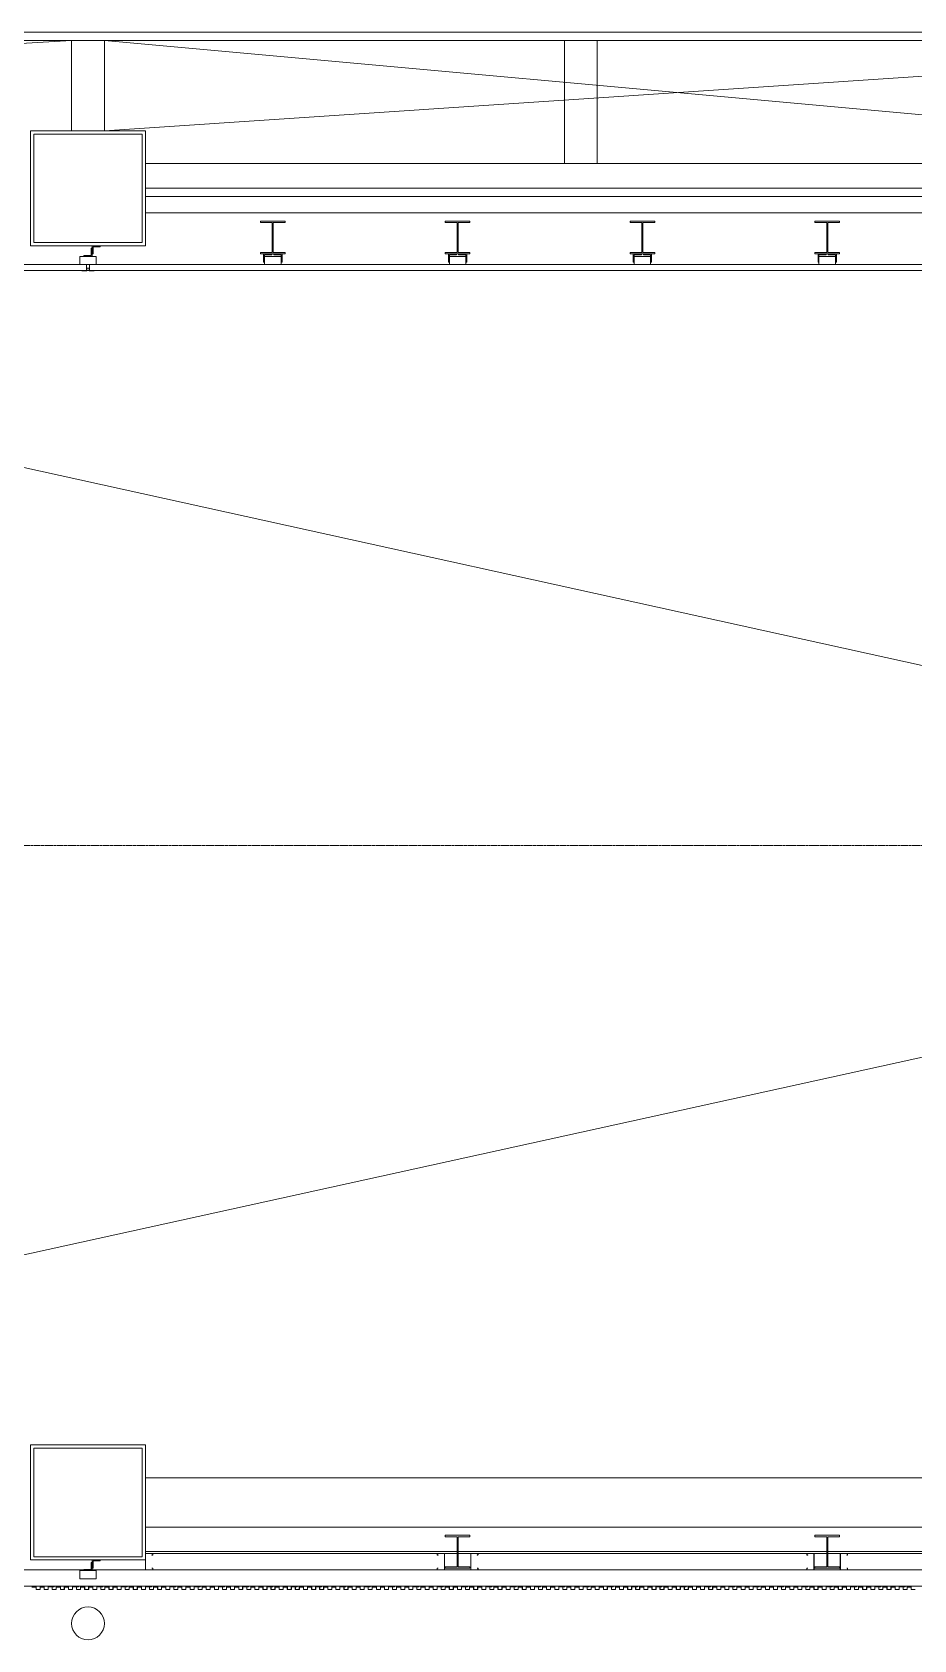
# Model space of a CAD drawing. Extents: x 225000 to 2157367, y 208400 to 840900.
# Drawn here: x 480586 to 485953, y 372366 to 382152 of the extents above; entities that cross this region are included whole.
import ezdxf

# ---------------------------------------------------------------- set-up
doc = ezdxf.new("R2010")
doc.units = 0
doc.header["$LTSCALE"] = 10
doc.linetypes.add('Data Center Layout_L20$0$CENTER', pattern=[2, 1.25, -0.25, 0.25, -0.25])
doc.layers.add('Data Center Layout_L20$0$ARC', color=252, linetype='Continuous', lineweight=0)
doc.layers.add('Data Center Layout_L20$0$K-SIN', color=252, linetype='Data Center Layout_L20$0$CENTER', lineweight=9)

# ---------------------------------------------------------------- blocks, each defined once
blk = doc.blocks.new('Data Center Layout_L20')
at = {"layer": 'Data Center Layout_L20$0$ARC'}
for p, q in [((467725.59, 182152.31), (489275.59, 182152.31)), ((467775.59, 182102.31), (489325.59, 182102.31)), ((480825.59, 182102.31), (472025.59, 181552.31)), ((481025.59, 181552.31), (489275.59, 182102.31)), ((481025.59, 182102.31), (489275.59, 181352.31)), ((481275.59, 181352.31), (489275.59, 181352.31)), ((481275.59, 181052.31), (489275.59, 181052.31)), ((499925.59, 180737.31), (472395.59, 180737.31)), ((499925.59, 180702.31), (472395.59, 180702.31)), ((475075.59, 180702.31), (507575.59, 173552.31)), ((475275.59, 173552.31), (507775.59, 180702.31)), ((481275.59, 173352.31), (489575.59, 173352.31)), ((481275.59, 173052.31), (489575.59, 173052.31)), ((489575.59, 172904.81), (481275.59, 172904.81)), ((489575.59, 172892.31), (481275.59, 172892.31)), ((498861.75, 172792.31), (474988.17, 172792.31)), ((498861.75, 172692.31), (474988.17, 172692.31))]:
    blk.add_line(p, q, dxfattribs=at)
at = {"layer": 'Data Center Layout_L20$0$ARC', "linetype": 'Continuous'}
for p, q in [((489575.59, 181202.31), (481275.59, 181202.31)), ((489575.59, 181152.31), (481275.59, 181152.31))]:
    blk.add_line(p, q, dxfattribs=at)
at = {"layer": 'Data Center Layout_L20$0$ARC'}
for points in [[(480825.59, 182102.31), (481025.59, 182102.31), (481025.59, 181552.31), (480825.59, 181552.31)], [(483825.59, 182102.31), (484025.59, 182102.31), (484025.59, 181352.31), (483825.59, 181352.31)], [(480575.59, 180852.31), (480575.59, 181552.31), (481275.59, 181552.31), (481275.59, 180852.31)], [(480595.59, 180872.31), (480595.59, 181532.31), (481255.59, 181532.31), (481255.59, 180872.31)], [(481975.59, 180802.31), (482125.59, 180802.31), (482125.59, 180811.31), (482053.59, 180811.31), (482053.59, 180993.31), (482125.59, 180993.31), (482125.59, 181002.31), (481975.59, 181002.31), (481975.59, 180993.31), (482047.59, 180993.31), (482047.59, 180811.31), (481975.59, 180811.31)], [(483100.59, 180802.31), (483250.59, 180802.31), (483250.59, 180811.31), (483178.59, 180811.31), (483178.59, 180993.31), (483250.59, 180993.31), (483250.59, 181002.31), (483100.59, 181002.31), (483100.59, 180993.31), (483172.59, 180993.31), (483172.59, 180811.31), (483100.59, 180811.31)], [(484225.59, 180802.31), (484375.59, 180802.31), (484375.59, 180811.31), (484303.59, 180811.31), (484303.59, 180993.31), (484375.59, 180993.31), (484375.59, 181002.31), (484225.59, 181002.31), (484225.59, 180993.31), (484297.59, 180993.31), (484297.59, 180811.31), (484225.59, 180811.31)], [(485350.59, 180802.31), (485500.59, 180802.31), (485500.59, 180811.31), (485428.59, 180811.31), (485428.59, 180993.31), (485500.59, 180993.31), (485500.59, 181002.31), (485350.59, 181002.31), (485350.59, 180993.31), (485422.59, 180993.31), (485422.59, 180811.31), (485350.59, 180811.31)], [(480950.59, 180802.31), (480950.59, 180852.31), (481000.59, 180852.31), (481000.59, 180846.31), (480956.59, 180846.31), (480956.59, 180802.31)], [(480875.59, 180787.31), (480975.59, 180787.31), (480975.59, 180737.31), (480875.59, 180737.31)], [(480900.59, 180787.31), (480950.59, 180787.31), (480950.59, 180837.31), (480944.59, 180837.31), (480944.59, 180793.31), (480900.59, 180793.31)], [(481994.59, 180752.31), (481994.59, 180802.31), (482044.59, 180802.31), (482044.59, 180796.31), (482000.59, 180796.31), (482000.59, 180752.31)], [(482000.59, 180787.31), (482100.59, 180787.31), (482100.59, 180737.31), (482000.59, 180737.31)], [(482106.59, 180752.31), (482106.59, 180802.31), (482056.59, 180802.31), (482056.59, 180796.31), (482100.59, 180796.31), (482100.59, 180752.31)], [(483119.59, 180752.31), (483119.59, 180802.31), (483169.59, 180802.31), (483169.59, 180796.31), (483125.59, 180796.31), (483125.59, 180752.31)], [(483125.59, 180787.31), (483225.59, 180787.31), (483225.59, 180737.31), (483125.59, 180737.31)], [(483231.59, 180752.31), (483231.59, 180802.31), (483181.59, 180802.31), (483181.59, 180796.31), (483225.59, 180796.31), (483225.59, 180752.31)], [(484244.59, 180752.31), (484244.59, 180802.31), (484294.59, 180802.31), (484294.59, 180796.31), (484250.59, 180796.31), (484250.59, 180752.31)], [(484250.59, 180787.31), (484350.59, 180787.31), (484350.59, 180737.31), (484250.59, 180737.31)], [(484356.59, 180752.31), (484356.59, 180802.31), (484306.59, 180802.31), (484306.59, 180796.31), (484350.59, 180796.31), (484350.59, 180752.31)], [(485369.59, 180752.31), (485369.59, 180802.31), (485419.59, 180802.31), (485419.59, 180796.31), (485375.59, 180796.31), (485375.59, 180752.31)], [(485375.59, 180787.31), (485475.59, 180787.31), (485475.59, 180737.31), (485375.59, 180737.31)], [(485481.59, 180752.31), (485481.59, 180802.31), (485431.59, 180802.31), (485431.59, 180796.31), (485475.59, 180796.31), (485475.59, 180752.31)], [(480915.59, 180702.31), (480935.59, 180702.31), (480935.59, 180737.31), (480915.59, 180737.31)], [(480575.59, 172852.31), (480575.59, 173552.31), (481275.59, 173552.31), (481275.59, 172852.31)], [(480595.59, 172872.31), (480595.59, 173532.31), (481255.59, 173532.31), (481255.59, 172872.31)], [(483100.59, 172802.31), (483250.59, 172802.31), (483250.59, 172811.31), (483178.59, 172811.31), (483178.59, 172993.31), (483250.59, 172993.31), (483250.59, 173002.31), (483100.59, 173002.31), (483100.59, 172993.31), (483172.59, 172993.31), (483172.59, 172811.31), (483100.59, 172811.31)], [(485350.59, 172802.31), (485500.59, 172802.31), (485500.59, 172811.31), (485428.59, 172811.31), (485428.59, 172993.31), (485500.59, 172993.31), (485500.59, 173002.31), (485350.59, 173002.31), (485350.59, 172993.31), (485422.59, 172993.31), (485422.59, 172811.31), (485350.59, 172811.31)], [(480900.59, 172787.31), (480950.59, 172787.31), (480950.59, 172837.31), (480944.59, 172837.31), (480944.59, 172793.31), (480900.59, 172793.31)], [(480950.59, 172802.31), (480950.59, 172852.31), (481000.59, 172852.31), (481000.59, 172846.31), (480956.59, 172846.31), (480956.59, 172802.31)], [(480875.59, 172787.31), (480975.59, 172787.31), (480975.59, 172737.31), (480875.59, 172737.31)]]:
    blk.add_lwpolyline(points, close=True, dxfattribs=at)
blk.add_lwpolyline([(480888.09, 180700.31), (480918.09, 180700.31), (480918.09, 180716.31), (480933.09, 180716.31), (480933.09, 180700.31), (480963.09, 180700.31)], dxfattribs=at)
for points in [[(481314.59, 172883.11), (481318.99, 172883.11, 0.4142136), (481319.79, 172883.91), (481319.79, 172890.71, 0.4142136), (481318.99, 172891.51), (481277.19, 172891.51, 0.4142136), (481276.39, 172890.71), (481276.39, 172793.91, 0.4142136), (481277.19, 172793.11), (481318.99, 172793.11, 0.4142136), (481319.79, 172793.91), (481319.79, 172800.71, 0.4142136), (481318.99, 172801.51), (481314.59, 172801.51), (481314.59, 172802.31), (481318.99, 172802.31, -0.4142136), (481320.59, 172800.71), (481320.59, 172793.91, -0.4142136), (481318.99, 172792.31), (481277.19, 172792.31, -0.4142136), (481275.59, 172793.91), (481275.59, 172890.71, -0.4142136), (481277.19, 172892.31), (481318.99, 172892.31, -0.4142136), (481320.59, 172890.71), (481320.59, 172883.91, -0.4142136), (481318.99, 172882.31), (481314.59, 172882.31)], [(483057.03, 172883.11), (483052.63, 172883.11, -0.4142136), (483051.83, 172883.91), (483051.83, 172890.71, -0.4142136), (483052.63, 172891.51), (483094.43, 172891.51, -0.4142136), (483095.23, 172890.71), (483095.23, 172793.91, -0.4142136), (483094.43, 172793.11), (483052.63, 172793.11, -0.4142136), (483051.83, 172793.91), (483051.83, 172800.71, -0.4142136), (483052.63, 172801.51), (483057.03, 172801.51), (483057.03, 172802.31), (483052.63, 172802.31, 0.4142136), (483051.03, 172800.71), (483051.03, 172793.91, 0.4142136), (483052.63, 172792.31), (483094.43, 172792.31, 0.4142136), (483096.03, 172793.91), (483096.03, 172890.71, 0.4142136), (483094.43, 172892.31), (483052.63, 172892.31, 0.4142136), (483051.03, 172890.71), (483051.03, 172883.91, 0.4142136), (483052.63, 172882.31), (483057.03, 172882.31)], [(483294.14, 172883.11), (483298.54, 172883.11, 0.4142136), (483299.34, 172883.91), (483299.34, 172890.71, 0.4142136), (483298.54, 172891.51), (483256.74, 172891.51, 0.4142136), (483255.94, 172890.71), (483255.94, 172793.91, 0.4142136), (483256.74, 172793.11), (483298.54, 172793.11, 0.4142136), (483299.34, 172793.91), (483299.34, 172800.71, 0.4142136), (483298.54, 172801.51), (483294.14, 172801.51), (483294.14, 172802.31), (483298.54, 172802.31, -0.4142136), (483300.14, 172800.71), (483300.14, 172793.91, -0.4142136), (483298.54, 172792.31), (483256.74, 172792.31, -0.4142136), (483255.14, 172793.91), (483255.14, 172890.71, -0.4142136), (483256.74, 172892.31), (483298.54, 172892.31, -0.4142136), (483300.14, 172890.71), (483300.14, 172883.91, -0.4142136), (483298.54, 172882.31), (483294.14, 172882.31)], [(485307.03, 172883.11), (485302.63, 172883.11, -0.4142136), (485301.83, 172883.91), (485301.83, 172890.71, -0.4142136), (485302.63, 172891.51), (485344.43, 172891.51, -0.4142136), (485345.23, 172890.71), (485345.23, 172793.91, -0.4142136), (485344.43, 172793.11), (485302.63, 172793.11, -0.4142136), (485301.83, 172793.91), (485301.83, 172800.71, -0.4142136), (485302.63, 172801.51), (485307.03, 172801.51), (485307.03, 172802.31), (485302.63, 172802.31, 0.4142136), (485301.03, 172800.71), (485301.03, 172793.91, 0.4142136), (485302.63, 172792.31), (485344.43, 172792.31, 0.4142136), (485346.03, 172793.91), (485346.03, 172890.71, 0.4142136), (485344.43, 172892.31), (485302.63, 172892.31, 0.4142136), (485301.03, 172890.71), (485301.03, 172883.91, 0.4142136), (485302.63, 172882.31), (485307.03, 172882.31)], [(485544.14, 172883.11), (485548.54, 172883.11, 0.4142136), (485549.34, 172883.91), (485549.34, 172890.71, 0.4142136), (485548.54, 172891.51), (485506.74, 172891.51, 0.4142136), (485505.94, 172890.71), (485505.94, 172793.91, 0.4142136), (485506.74, 172793.11), (485548.54, 172793.11, 0.4142136), (485549.34, 172793.91), (485549.34, 172800.71, 0.4142136), (485548.54, 172801.51), (485544.14, 172801.51), (485544.14, 172802.31), (485548.54, 172802.31, -0.4142136), (485550.14, 172800.71), (485550.14, 172793.91, -0.4142136), (485548.54, 172792.31), (485506.74, 172792.31, -0.4142136), (485505.14, 172793.91), (485505.14, 172890.71, -0.4142136), (485506.74, 172892.31), (485548.54, 172892.31, -0.4142136), (485550.14, 172890.71), (485550.14, 172883.91, -0.4142136), (485548.54, 172882.31), (485544.14, 172882.31)]]:
    blk.add_lwpolyline(points, format="xyb", close=True, dxfattribs=at)
at = {"layer": 'Data Center Layout_L20$0$ARC', "linetype": 'Continuous'}
for points in [[(480710.6, 172688.83), (480717.59, 172691.33), (480717.42, 172691.8), (480710.45, 172689.31), (480683.09, 172689.31), (480683.09, 172673.31), (480659.29, 172673.31), (480659.29, 172687.81), (480633.49, 172687.81), (480633.49, 172673.31), (480609.69, 172673.31), (480609.69, 172687.81), (480583.89, 172687.81)], [(480584.39, 172687.31), (480609.19, 172687.31), (480609.19, 172672.81), (480633.99, 172672.81), (480633.99, 172687.31), (480658.79, 172687.31), (480658.79, 172672.81), (480683.59, 172672.81), (480683.59, 172688.81), (480710.66, 172688.81)]]:
    blk.add_lwpolyline(points, dxfattribs=at)
for points in [[(480858.6, 172688.83), (480865.59, 172691.33), (480865.42, 172691.8), (480858.45, 172689.31), (480831.09, 172689.31), (480831.09, 172673.31), (480807.29, 172673.31), (480807.29, 172687.81), (480781.49, 172687.81), (480781.49, 172673.31), (480757.69, 172673.31), (480757.69, 172687.81), (480731.89, 172687.81), (480731.89, 172673.31), (480708.09, 172673.31), (480708.09, 172688.31), (480717.59, 172688.31, 1), (480717.59, 172692.31), (480696.88, 172692.31), (480695.59, 172691.01), (480694.29, 172692.31), (480680.59, 172692.31), (480680.59, 172691.81), (480694.09, 172691.81), (480695.59, 172690.31), (480697.09, 172691.81), (480717.59, 172691.81, -1), (480717.59, 172688.81), (480707.59, 172688.81), (480707.59, 172672.81), (480732.39, 172672.81), (480732.39, 172687.31), (480757.19, 172687.31), (480757.19, 172672.81), (480781.99, 172672.81), (480781.99, 172687.31), (480806.79, 172687.31), (480806.79, 172672.81), (480831.59, 172672.81), (480831.59, 172688.81), (480858.66, 172688.81)], [(481006.6, 172688.83), (481013.59, 172691.33), (481013.42, 172691.8), (481006.45, 172689.31), (480979.09, 172689.31), (480979.09, 172673.31), (480955.29, 172673.31), (480955.29, 172687.81), (480929.49, 172687.81), (480929.49, 172673.31), (480905.69, 172673.31), (480905.69, 172687.81), (480879.89, 172687.81), (480879.89, 172673.31), (480856.09, 172673.31), (480856.09, 172688.31), (480865.59, 172688.31, 1), (480865.59, 172692.31), (480844.88, 172692.31), (480843.59, 172691.01), (480842.29, 172692.31), (480828.59, 172692.31), (480828.59, 172691.81), (480842.09, 172691.81), (480843.59, 172690.31), (480845.09, 172691.81), (480865.59, 172691.81, -1), (480865.59, 172688.81), (480855.59, 172688.81), (480855.59, 172672.81), (480880.39, 172672.81), (480880.39, 172687.31), (480905.19, 172687.31), (480905.19, 172672.81), (480929.99, 172672.81), (480929.99, 172687.31), (480954.79, 172687.31), (480954.79, 172672.81), (480979.59, 172672.81), (480979.59, 172688.81), (481006.66, 172688.81)], [(481154.6, 172688.83), (481161.59, 172691.33), (481161.42, 172691.8), (481154.45, 172689.31), (481127.09, 172689.31), (481127.09, 172673.31), (481103.29, 172673.31), (481103.29, 172687.81), (481077.49, 172687.81), (481077.49, 172673.31), (481053.69, 172673.31), (481053.69, 172687.81), (481027.89, 172687.81), (481027.89, 172673.31), (481004.09, 172673.31), (481004.09, 172688.31), (481013.59, 172688.31, 1), (481013.59, 172692.31), (480992.88, 172692.31), (480991.59, 172691.01), (480990.29, 172692.31), (480976.59, 172692.31), (480976.59, 172691.81), (480990.09, 172691.81), (480991.59, 172690.31), (480993.09, 172691.81), (481013.59, 172691.81, -1), (481013.59, 172688.81), (481003.59, 172688.81), (481003.59, 172672.81), (481028.39, 172672.81), (481028.39, 172687.31), (481053.19, 172687.31), (481053.19, 172672.81), (481077.99, 172672.81), (481077.99, 172687.31), (481102.79, 172687.31), (481102.79, 172672.81), (481127.59, 172672.81), (481127.59, 172688.81), (481154.66, 172688.81)], [(481302.6, 172688.83), (481309.59, 172691.33), (481309.42, 172691.8), (481302.45, 172689.31), (481275.09, 172689.31), (481275.09, 172673.31), (481251.29, 172673.31), (481251.29, 172687.81), (481225.49, 172687.81), (481225.49, 172673.31), (481201.69, 172673.31), (481201.69, 172687.81), (481175.89, 172687.81), (481175.89, 172673.31), (481152.09, 172673.31), (481152.09, 172688.31), (481161.59, 172688.31, 1), (481161.59, 172692.31), (481140.88, 172692.31), (481139.59, 172691.01), (481138.29, 172692.31), (481124.59, 172692.31), (481124.59, 172691.81), (481138.09, 172691.81), (481139.59, 172690.31), (481141.09, 172691.81), (481161.59, 172691.81, -1), (481161.59, 172688.81), (481151.59, 172688.81), (481151.59, 172672.81), (481176.39, 172672.81), (481176.39, 172687.31), (481201.19, 172687.31), (481201.19, 172672.81), (481225.99, 172672.81), (481225.99, 172687.31), (481250.79, 172687.31), (481250.79, 172672.81), (481275.59, 172672.81), (481275.59, 172688.81), (481302.66, 172688.81)], [(481450.6, 172688.83), (481457.59, 172691.33), (481457.42, 172691.8), (481450.45, 172689.31), (481423.09, 172689.31), (481423.09, 172673.31), (481399.29, 172673.31), (481399.29, 172687.81), (481373.49, 172687.81), (481373.49, 172673.31), (481349.69, 172673.31), (481349.69, 172687.81), (481323.89, 172687.81), (481323.89, 172673.31), (481300.09, 172673.31), (481300.09, 172688.31), (481309.59, 172688.31, 1), (481309.59, 172692.31), (481288.88, 172692.31), (481287.59, 172691.01), (481286.29, 172692.31), (481272.59, 172692.31), (481272.59, 172691.81), (481286.09, 172691.81), (481287.59, 172690.31), (481289.09, 172691.81), (481309.59, 172691.81, -1), (481309.59, 172688.81), (481299.59, 172688.81), (481299.59, 172672.81), (481324.39, 172672.81), (481324.39, 172687.31), (481349.19, 172687.31), (481349.19, 172672.81), (481373.99, 172672.81), (481373.99, 172687.31), (481398.79, 172687.31), (481398.79, 172672.81), (481423.59, 172672.81), (481423.59, 172688.81), (481450.66, 172688.81)], [(481598.6, 172688.83), (481605.59, 172691.33), (481605.42, 172691.8), (481598.45, 172689.31), (481571.09, 172689.31), (481571.09, 172673.31), (481547.29, 172673.31), (481547.29, 172687.81), (481521.49, 172687.81), (481521.49, 172673.31), (481497.69, 172673.31), (481497.69, 172687.81), (481471.89, 172687.81), (481471.89, 172673.31), (481448.09, 172673.31), (481448.09, 172688.31), (481457.59, 172688.31, 1), (481457.59, 172692.31), (481436.88, 172692.31), (481435.59, 172691.01), (481434.29, 172692.31), (481420.59, 172692.31), (481420.59, 172691.81), (481434.09, 172691.81), (481435.59, 172690.31), (481437.09, 172691.81), (481457.59, 172691.81, -1), (481457.59, 172688.81), (481447.59, 172688.81), (481447.59, 172672.81), (481472.39, 172672.81), (481472.39, 172687.31), (481497.19, 172687.31), (481497.19, 172672.81), (481521.99, 172672.81), (481521.99, 172687.31), (481546.79, 172687.31), (481546.79, 172672.81), (481571.59, 172672.81), (481571.59, 172688.81), (481598.66, 172688.81)], [(481746.6, 172688.83), (481753.59, 172691.33), (481753.42, 172691.8), (481746.45, 172689.31), (481719.09, 172689.31), (481719.09, 172673.31), (481695.29, 172673.31), (481695.29, 172687.81), (481669.49, 172687.81), (481669.49, 172673.31), (481645.69, 172673.31), (481645.69, 172687.81), (481619.89, 172687.81), (481619.89, 172673.31), (481596.09, 172673.31), (481596.09, 172688.31), (481605.59, 172688.31, 1), (481605.59, 172692.31), (481584.88, 172692.31), (481583.59, 172691.01), (481582.29, 172692.31), (481568.59, 172692.31), (481568.59, 172691.81), (481582.09, 172691.81), (481583.59, 172690.31), (481585.09, 172691.81), (481605.59, 172691.81, -1), (481605.59, 172688.81), (481595.59, 172688.81), (481595.59, 172672.81), (481620.39, 172672.81), (481620.39, 172687.31), (481645.19, 172687.31), (481645.19, 172672.81), (481669.99, 172672.81), (481669.99, 172687.31), (481694.79, 172687.31), (481694.79, 172672.81), (481719.59, 172672.81), (481719.59, 172688.81), (481746.66, 172688.81)], [(481894.6, 172688.83), (481901.59, 172691.33), (481901.42, 172691.8), (481894.45, 172689.31), (481867.09, 172689.31), (481867.09, 172673.31), (481843.29, 172673.31), (481843.29, 172687.81), (481817.49, 172687.81), (481817.49, 172673.31), (481793.69, 172673.31), (481793.69, 172687.81), (481767.89, 172687.81), (481767.89, 172673.31), (481744.09, 172673.31), (481744.09, 172688.31), (481753.59, 172688.31, 1), (481753.59, 172692.31), (481732.88, 172692.31), (481731.59, 172691.01), (481730.29, 172692.31), (481716.59, 172692.31), (481716.59, 172691.81), (481730.09, 172691.81), (481731.59, 172690.31), (481733.09, 172691.81), (481753.59, 172691.81, -1), (481753.59, 172688.81), (481743.59, 172688.81), (481743.59, 172672.81), (481768.39, 172672.81), (481768.39, 172687.31), (481793.19, 172687.31), (481793.19, 172672.81), (481817.99, 172672.81), (481817.99, 172687.31), (481842.79, 172687.31), (481842.79, 172672.81), (481867.59, 172672.81), (481867.59, 172688.81), (481894.66, 172688.81)], [(482042.6, 172688.83), (482049.59, 172691.33), (482049.42, 172691.8), (482042.45, 172689.31), (482015.09, 172689.31), (482015.09, 172673.31), (481991.29, 172673.31), (481991.29, 172687.81), (481965.49, 172687.81), (481965.49, 172673.31), (481941.69, 172673.31), (481941.69, 172687.81), (481915.89, 172687.81), (481915.89, 172673.31), (481892.09, 172673.31), (481892.09, 172688.31), (481901.59, 172688.31, 1), (481901.59, 172692.31), (481880.88, 172692.31), (481879.59, 172691.01), (481878.29, 172692.31), (481864.59, 172692.31), (481864.59, 172691.81), (481878.09, 172691.81), (481879.59, 172690.31), (481881.09, 172691.81), (481901.59, 172691.81, -1), (481901.59, 172688.81), (481891.59, 172688.81), (481891.59, 172672.81), (481916.39, 172672.81), (481916.39, 172687.31), (481941.19, 172687.31), (481941.19, 172672.81), (481965.99, 172672.81), (481965.99, 172687.31), (481990.79, 172687.31), (481990.79, 172672.81), (482015.59, 172672.81), (482015.59, 172688.81), (482042.66, 172688.81)], [(482190.6, 172688.83), (482197.59, 172691.33), (482197.42, 172691.8), (482190.45, 172689.31), (482163.09, 172689.31), (482163.09, 172673.31), (482139.29, 172673.31), (482139.29, 172687.81), (482113.49, 172687.81), (482113.49, 172673.31), (482089.69, 172673.31), (482089.69, 172687.81), (482063.89, 172687.81), (482063.89, 172673.31), (482040.09, 172673.31), (482040.09, 172688.31), (482049.59, 172688.31, 1), (482049.59, 172692.31), (482028.88, 172692.31), (482027.59, 172691.01), (482026.29, 172692.31), (482012.59, 172692.31), (482012.59, 172691.81), (482026.09, 172691.81), (482027.59, 172690.31), (482029.09, 172691.81), (482049.59, 172691.81, -1), (482049.59, 172688.81), (482039.59, 172688.81), (482039.59, 172672.81), (482064.39, 172672.81), (482064.39, 172687.31), (482089.19, 172687.31), (482089.19, 172672.81), (482113.99, 172672.81), (482113.99, 172687.31), (482138.79, 172687.31), (482138.79, 172672.81), (482163.59, 172672.81), (482163.59, 172688.81), (482190.66, 172688.81)], [(482338.6, 172688.83), (482345.59, 172691.33), (482345.42, 172691.8), (482338.45, 172689.31), (482311.09, 172689.31), (482311.09, 172673.31), (482287.29, 172673.31), (482287.29, 172687.81), (482261.49, 172687.81), (482261.49, 172673.31), (482237.69, 172673.31), (482237.69, 172687.81), (482211.89, 172687.81), (482211.89, 172673.31), (482188.09, 172673.31), (482188.09, 172688.31), (482197.59, 172688.31, 1), (482197.59, 172692.31), (482176.88, 172692.31), (482175.59, 172691.01), (482174.29, 172692.31), (482160.59, 172692.31), (482160.59, 172691.81), (482174.09, 172691.81), (482175.59, 172690.31), (482177.09, 172691.81), (482197.59, 172691.81, -1), (482197.59, 172688.81), (482187.59, 172688.81), (482187.59, 172672.81), (482212.39, 172672.81), (482212.39, 172687.31), (482237.19, 172687.31), (482237.19, 172672.81), (482261.99, 172672.81), (482261.99, 172687.31), (482286.79, 172687.31), (482286.79, 172672.81), (482311.59, 172672.81), (482311.59, 172688.81), (482338.66, 172688.81)], [(482486.6, 172688.83), (482493.59, 172691.33), (482493.42, 172691.8), (482486.45, 172689.31), (482459.09, 172689.31), (482459.09, 172673.31), (482435.29, 172673.31), (482435.29, 172687.81), (482409.49, 172687.81), (482409.49, 172673.31), (482385.69, 172673.31), (482385.69, 172687.81), (482359.89, 172687.81), (482359.89, 172673.31), (482336.09, 172673.31), (482336.09, 172688.31), (482345.59, 172688.31, 1), (482345.59, 172692.31), (482324.88, 172692.31), (482323.59, 172691.01), (482322.29, 172692.31), (482308.59, 172692.31), (482308.59, 172691.81), (482322.09, 172691.81), (482323.59, 172690.31), (482325.09, 172691.81), (482345.59, 172691.81, -1), (482345.59, 172688.81), (482335.59, 172688.81), (482335.59, 172672.81), (482360.39, 172672.81), (482360.39, 172687.31), (482385.19, 172687.31), (482385.19, 172672.81), (482409.99, 172672.81), (482409.99, 172687.31), (482434.79, 172687.31), (482434.79, 172672.81), (482459.59, 172672.81), (482459.59, 172688.81), (482486.66, 172688.81)], [(482634.6, 172688.83), (482641.59, 172691.33), (482641.42, 172691.8), (482634.45, 172689.31), (482607.09, 172689.31), (482607.09, 172673.31), (482583.29, 172673.31), (482583.29, 172687.81), (482557.49, 172687.81), (482557.49, 172673.31), (482533.69, 172673.31), (482533.69, 172687.81), (482507.89, 172687.81), (482507.89, 172673.31), (482484.09, 172673.31), (482484.09, 172688.31), (482493.59, 172688.31, 1), (482493.59, 172692.31), (482472.88, 172692.31), (482471.59, 172691.01), (482470.29, 172692.31), (482456.59, 172692.31), (482456.59, 172691.81), (482470.09, 172691.81), (482471.59, 172690.31), (482473.09, 172691.81), (482493.59, 172691.81, -1), (482493.59, 172688.81), (482483.59, 172688.81), (482483.59, 172672.81), (482508.39, 172672.81), (482508.39, 172687.31), (482533.19, 172687.31), (482533.19, 172672.81), (482557.99, 172672.81), (482557.99, 172687.31), (482582.79, 172687.31), (482582.79, 172672.81), (482607.59, 172672.81), (482607.59, 172688.81), (482634.66, 172688.81)], [(482782.6, 172688.83), (482789.59, 172691.33), (482789.42, 172691.8), (482782.45, 172689.31), (482755.09, 172689.31), (482755.09, 172673.31), (482731.29, 172673.31), (482731.29, 172687.81), (482705.49, 172687.81), (482705.49, 172673.31), (482681.69, 172673.31), (482681.69, 172687.81), (482655.89, 172687.81), (482655.89, 172673.31), (482632.09, 172673.31), (482632.09, 172688.31), (482641.59, 172688.31, 1), (482641.59, 172692.31), (482620.88, 172692.31), (482619.59, 172691.01), (482618.29, 172692.31), (482604.59, 172692.31), (482604.59, 172691.81), (482618.09, 172691.81), (482619.59, 172690.31), (482621.09, 172691.81), (482641.59, 172691.81, -1), (482641.59, 172688.81), (482631.59, 172688.81), (482631.59, 172672.81), (482656.39, 172672.81), (482656.39, 172687.31), (482681.19, 172687.31), (482681.19, 172672.81), (482705.99, 172672.81), (482705.99, 172687.31), (482730.79, 172687.31), (482730.79, 172672.81), (482755.59, 172672.81), (482755.59, 172688.81), (482782.66, 172688.81)], [(482930.6, 172688.83), (482937.59, 172691.33), (482937.42, 172691.8), (482930.45, 172689.31), (482903.09, 172689.31), (482903.09, 172673.31), (482879.29, 172673.31), (482879.29, 172687.81), (482853.49, 172687.81), (482853.49, 172673.31), (482829.69, 172673.31), (482829.69, 172687.81), (482803.89, 172687.81), (482803.89, 172673.31), (482780.09, 172673.31), (482780.09, 172688.31), (482789.59, 172688.31, 1), (482789.59, 172692.31), (482768.88, 172692.31), (482767.59, 172691.01), (482766.29, 172692.31), (482752.59, 172692.31), (482752.59, 172691.81), (482766.09, 172691.81), (482767.59, 172690.31), (482769.09, 172691.81), (482789.59, 172691.81, -1), (482789.59, 172688.81), (482779.59, 172688.81), (482779.59, 172672.81), (482804.39, 172672.81), (482804.39, 172687.31), (482829.19, 172687.31), (482829.19, 172672.81), (482853.99, 172672.81), (482853.99, 172687.31), (482878.79, 172687.31), (482878.79, 172672.81), (482903.59, 172672.81), (482903.59, 172688.81), (482930.66, 172688.81)], [(483078.6, 172688.83), (483085.59, 172691.33), (483085.42, 172691.8), (483078.45, 172689.31), (483051.09, 172689.31), (483051.09, 172673.31), (483027.29, 172673.31), (483027.29, 172687.81), (483001.49, 172687.81), (483001.49, 172673.31), (482977.69, 172673.31), (482977.69, 172687.81), (482951.89, 172687.81), (482951.89, 172673.31), (482928.09, 172673.31), (482928.09, 172688.31), (482937.59, 172688.31, 1), (482937.59, 172692.31), (482916.88, 172692.31), (482915.59, 172691.01), (482914.29, 172692.31), (482900.59, 172692.31), (482900.59, 172691.81), (482914.09, 172691.81), (482915.59, 172690.31), (482917.09, 172691.81), (482937.59, 172691.81, -1), (482937.59, 172688.81), (482927.59, 172688.81), (482927.59, 172672.81), (482952.39, 172672.81), (482952.39, 172687.31), (482977.19, 172687.31), (482977.19, 172672.81), (483001.99, 172672.81), (483001.99, 172687.31), (483026.79, 172687.31), (483026.79, 172672.81), (483051.59, 172672.81), (483051.59, 172688.81), (483078.66, 172688.81)], [(483226.6, 172688.83), (483233.59, 172691.33), (483233.42, 172691.8), (483226.45, 172689.31), (483199.09, 172689.31), (483199.09, 172673.31), (483175.29, 172673.31), (483175.29, 172687.81), (483149.49, 172687.81), (483149.49, 172673.31), (483125.69, 172673.31), (483125.69, 172687.81), (483099.89, 172687.81), (483099.89, 172673.31), (483076.09, 172673.31), (483076.09, 172688.31), (483085.59, 172688.31, 1), (483085.59, 172692.31), (483064.88, 172692.31), (483063.59, 172691.01), (483062.29, 172692.31), (483048.59, 172692.31), (483048.59, 172691.81), (483062.09, 172691.81), (483063.59, 172690.31), (483065.09, 172691.81), (483085.59, 172691.81, -1), (483085.59, 172688.81), (483075.59, 172688.81), (483075.59, 172672.81), (483100.39, 172672.81), (483100.39, 172687.31), (483125.19, 172687.31), (483125.19, 172672.81), (483149.99, 172672.81), (483149.99, 172687.31), (483174.79, 172687.31), (483174.79, 172672.81), (483199.59, 172672.81), (483199.59, 172688.81), (483226.66, 172688.81)], [(483374.6, 172688.83), (483381.59, 172691.33), (483381.42, 172691.8), (483374.45, 172689.31), (483347.09, 172689.31), (483347.09, 172673.31), (483323.29, 172673.31), (483323.29, 172687.81), (483297.49, 172687.81), (483297.49, 172673.31), (483273.69, 172673.31), (483273.69, 172687.81), (483247.89, 172687.81), (483247.89, 172673.31), (483224.09, 172673.31), (483224.09, 172688.31), (483233.59, 172688.31, 1), (483233.59, 172692.31), (483212.88, 172692.31), (483211.59, 172691.01), (483210.29, 172692.31), (483196.59, 172692.31), (483196.59, 172691.81), (483210.09, 172691.81), (483211.59, 172690.31), (483213.09, 172691.81), (483233.59, 172691.81, -1), (483233.59, 172688.81), (483223.59, 172688.81), (483223.59, 172672.81), (483248.39, 172672.81), (483248.39, 172687.31), (483273.19, 172687.31), (483273.19, 172672.81), (483297.99, 172672.81), (483297.99, 172687.31), (483322.79, 172687.31), (483322.79, 172672.81), (483347.59, 172672.81), (483347.59, 172688.81), (483374.66, 172688.81)], [(483522.6, 172688.83), (483529.59, 172691.33), (483529.42, 172691.8), (483522.45, 172689.31), (483495.09, 172689.31), (483495.09, 172673.31), (483471.29, 172673.31), (483471.29, 172687.81), (483445.49, 172687.81), (483445.49, 172673.31), (483421.69, 172673.31), (483421.69, 172687.81), (483395.89, 172687.81), (483395.89, 172673.31), (483372.09, 172673.31), (483372.09, 172688.31), (483381.59, 172688.31, 1), (483381.59, 172692.31), (483360.88, 172692.31), (483359.59, 172691.01), (483358.29, 172692.31), (483344.59, 172692.31), (483344.59, 172691.81), (483358.09, 172691.81), (483359.59, 172690.31), (483361.09, 172691.81), (483381.59, 172691.81, -1), (483381.59, 172688.81), (483371.59, 172688.81), (483371.59, 172672.81), (483396.39, 172672.81), (483396.39, 172687.31), (483421.19, 172687.31), (483421.19, 172672.81), (483445.99, 172672.81), (483445.99, 172687.31), (483470.79, 172687.31), (483470.79, 172672.81), (483495.59, 172672.81), (483495.59, 172688.81), (483522.66, 172688.81)], [(483670.6, 172688.83), (483677.59, 172691.33), (483677.42, 172691.8), (483670.45, 172689.31), (483643.09, 172689.31), (483643.09, 172673.31), (483619.29, 172673.31), (483619.29, 172687.81), (483593.49, 172687.81), (483593.49, 172673.31), (483569.69, 172673.31), (483569.69, 172687.81), (483543.89, 172687.81), (483543.89, 172673.31), (483520.09, 172673.31), (483520.09, 172688.31), (483529.59, 172688.31, 1), (483529.59, 172692.31), (483508.88, 172692.31), (483507.59, 172691.01), (483506.29, 172692.31), (483492.59, 172692.31), (483492.59, 172691.81), (483506.09, 172691.81), (483507.59, 172690.31), (483509.09, 172691.81), (483529.59, 172691.81, -1), (483529.59, 172688.81), (483519.59, 172688.81), (483519.59, 172672.81), (483544.39, 172672.81), (483544.39, 172687.31), (483569.19, 172687.31), (483569.19, 172672.81), (483593.99, 172672.81), (483593.99, 172687.31), (483618.79, 172687.31), (483618.79, 172672.81), (483643.59, 172672.81), (483643.59, 172688.81), (483670.66, 172688.81)], [(483818.6, 172688.83), (483825.59, 172691.33), (483825.42, 172691.8), (483818.45, 172689.31), (483791.09, 172689.31), (483791.09, 172673.31), (483767.29, 172673.31), (483767.29, 172687.81), (483741.49, 172687.81), (483741.49, 172673.31), (483717.69, 172673.31), (483717.69, 172687.81), (483691.89, 172687.81), (483691.89, 172673.31), (483668.09, 172673.31), (483668.09, 172688.31), (483677.59, 172688.31, 1), (483677.59, 172692.31), (483656.88, 172692.31), (483655.59, 172691.01), (483654.29, 172692.31), (483640.59, 172692.31), (483640.59, 172691.81), (483654.09, 172691.81), (483655.59, 172690.31), (483657.09, 172691.81), (483677.59, 172691.81, -1), (483677.59, 172688.81), (483667.59, 172688.81), (483667.59, 172672.81), (483692.39, 172672.81), (483692.39, 172687.31), (483717.19, 172687.31), (483717.19, 172672.81), (483741.99, 172672.81), (483741.99, 172687.31), (483766.79, 172687.31), (483766.79, 172672.81), (483791.59, 172672.81), (483791.59, 172688.81), (483818.66, 172688.81)], [(483966.6, 172688.83), (483973.59, 172691.33), (483973.42, 172691.8), (483966.45, 172689.31), (483939.09, 172689.31), (483939.09, 172673.31), (483915.29, 172673.31), (483915.29, 172687.81), (483889.49, 172687.81), (483889.49, 172673.31), (483865.69, 172673.31), (483865.69, 172687.81), (483839.89, 172687.81), (483839.89, 172673.31), (483816.09, 172673.31), (483816.09, 172688.31), (483825.59, 172688.31, 1), (483825.59, 172692.31), (483804.88, 172692.31), (483803.59, 172691.01), (483802.29, 172692.31), (483788.59, 172692.31), (483788.59, 172691.81), (483802.09, 172691.81), (483803.59, 172690.31), (483805.09, 172691.81), (483825.59, 172691.81, -1), (483825.59, 172688.81), (483815.59, 172688.81), (483815.59, 172672.81), (483840.39, 172672.81), (483840.39, 172687.31), (483865.19, 172687.31), (483865.19, 172672.81), (483889.99, 172672.81), (483889.99, 172687.31), (483914.79, 172687.31), (483914.79, 172672.81), (483939.59, 172672.81), (483939.59, 172688.81), (483966.66, 172688.81)], [(484114.6, 172688.83), (484121.59, 172691.33), (484121.42, 172691.8), (484114.45, 172689.31), (484087.09, 172689.31), (484087.09, 172673.31), (484063.29, 172673.31), (484063.29, 172687.81), (484037.49, 172687.81), (484037.49, 172673.31), (484013.69, 172673.31), (484013.69, 172687.81), (483987.89, 172687.81), (483987.89, 172673.31), (483964.09, 172673.31), (483964.09, 172688.31), (483973.59, 172688.31, 1), (483973.59, 172692.31), (483952.88, 172692.31), (483951.59, 172691.01), (483950.29, 172692.31), (483936.59, 172692.31), (483936.59, 172691.81), (483950.09, 172691.81), (483951.59, 172690.31), (483953.09, 172691.81), (483973.59, 172691.81, -1), (483973.59, 172688.81), (483963.59, 172688.81), (483963.59, 172672.81), (483988.39, 172672.81), (483988.39, 172687.31), (484013.19, 172687.31), (484013.19, 172672.81), (484037.99, 172672.81), (484037.99, 172687.31), (484062.79, 172687.31), (484062.79, 172672.81), (484087.59, 172672.81), (484087.59, 172688.81), (484114.66, 172688.81)], [(484262.6, 172688.83), (484269.59, 172691.33), (484269.42, 172691.8), (484262.45, 172689.31), (484235.09, 172689.31), (484235.09, 172673.31), (484211.29, 172673.31), (484211.29, 172687.81), (484185.49, 172687.81), (484185.49, 172673.31), (484161.69, 172673.31), (484161.69, 172687.81), (484135.89, 172687.81), (484135.89, 172673.31), (484112.09, 172673.31), (484112.09, 172688.31), (484121.59, 172688.31, 1), (484121.59, 172692.31), (484100.88, 172692.31), (484099.59, 172691.01), (484098.29, 172692.31), (484084.59, 172692.31), (484084.59, 172691.81), (484098.09, 172691.81), (484099.59, 172690.31), (484101.09, 172691.81), (484121.59, 172691.81, -1), (484121.59, 172688.81), (484111.59, 172688.81), (484111.59, 172672.81), (484136.39, 172672.81), (484136.39, 172687.31), (484161.19, 172687.31), (484161.19, 172672.81), (484185.99, 172672.81), (484185.99, 172687.31), (484210.79, 172687.31), (484210.79, 172672.81), (484235.59, 172672.81), (484235.59, 172688.81), (484262.66, 172688.81)], [(484410.6, 172688.83), (484417.59, 172691.33), (484417.42, 172691.8), (484410.45, 172689.31), (484383.09, 172689.31), (484383.09, 172673.31), (484359.29, 172673.31), (484359.29, 172687.81), (484333.49, 172687.81), (484333.49, 172673.31), (484309.69, 172673.31), (484309.69, 172687.81), (484283.89, 172687.81), (484283.89, 172673.31), (484260.09, 172673.31), (484260.09, 172688.31), (484269.59, 172688.31, 1), (484269.59, 172692.31), (484248.88, 172692.31), (484247.59, 172691.01), (484246.29, 172692.31), (484232.59, 172692.31), (484232.59, 172691.81), (484246.09, 172691.81), (484247.59, 172690.31), (484249.09, 172691.81), (484269.59, 172691.81, -1), (484269.59, 172688.81), (484259.59, 172688.81), (484259.59, 172672.81), (484284.39, 172672.81), (484284.39, 172687.31), (484309.19, 172687.31), (484309.19, 172672.81), (484333.99, 172672.81), (484333.99, 172687.31), (484358.79, 172687.31), (484358.79, 172672.81), (484383.59, 172672.81), (484383.59, 172688.81), (484410.66, 172688.81)], [(484558.6, 172688.83), (484565.59, 172691.33), (484565.42, 172691.8), (484558.45, 172689.31), (484531.09, 172689.31), (484531.09, 172673.31), (484507.29, 172673.31), (484507.29, 172687.81), (484481.49, 172687.81), (484481.49, 172673.31), (484457.69, 172673.31), (484457.69, 172687.81), (484431.89, 172687.81), (484431.89, 172673.31), (484408.09, 172673.31), (484408.09, 172688.31), (484417.59, 172688.31, 1), (484417.59, 172692.31), (484396.88, 172692.31), (484395.59, 172691.01), (484394.29, 172692.31), (484380.59, 172692.31), (484380.59, 172691.81), (484394.09, 172691.81), (484395.59, 172690.31), (484397.09, 172691.81), (484417.59, 172691.81, -1), (484417.59, 172688.81), (484407.59, 172688.81), (484407.59, 172672.81), (484432.39, 172672.81), (484432.39, 172687.31), (484457.19, 172687.31), (484457.19, 172672.81), (484481.99, 172672.81), (484481.99, 172687.31), (484506.79, 172687.31), (484506.79, 172672.81), (484531.59, 172672.81), (484531.59, 172688.81), (484558.66, 172688.81)], [(484706.6, 172688.83), (484713.59, 172691.33), (484713.42, 172691.8), (484706.45, 172689.31), (484679.09, 172689.31), (484679.09, 172673.31), (484655.29, 172673.31), (484655.29, 172687.81), (484629.49, 172687.81), (484629.49, 172673.31), (484605.69, 172673.31), (484605.69, 172687.81), (484579.89, 172687.81), (484579.89, 172673.31), (484556.09, 172673.31), (484556.09, 172688.31), (484565.59, 172688.31, 1), (484565.59, 172692.31), (484544.88, 172692.31), (484543.59, 172691.01), (484542.29, 172692.31), (484528.59, 172692.31), (484528.59, 172691.81), (484542.09, 172691.81), (484543.59, 172690.31), (484545.09, 172691.81), (484565.59, 172691.81, -1), (484565.59, 172688.81), (484555.59, 172688.81), (484555.59, 172672.81), (484580.39, 172672.81), (484580.39, 172687.31), (484605.19, 172687.31), (484605.19, 172672.81), (484629.99, 172672.81), (484629.99, 172687.31), (484654.79, 172687.31), (484654.79, 172672.81), (484679.59, 172672.81), (484679.59, 172688.81), (484706.66, 172688.81)], [(484854.6, 172688.83), (484861.59, 172691.33), (484861.42, 172691.8), (484854.45, 172689.31), (484827.09, 172689.31), (484827.09, 172673.31), (484803.29, 172673.31), (484803.29, 172687.81), (484777.49, 172687.81), (484777.49, 172673.31), (484753.69, 172673.31), (484753.69, 172687.81), (484727.89, 172687.81), (484727.89, 172673.31), (484704.09, 172673.31), (484704.09, 172688.31), (484713.59, 172688.31, 1), (484713.59, 172692.31), (484692.88, 172692.31), (484691.59, 172691.01), (484690.29, 172692.31), (484676.59, 172692.31), (484676.59, 172691.81), (484690.09, 172691.81), (484691.59, 172690.31), (484693.09, 172691.81), (484713.59, 172691.81, -1), (484713.59, 172688.81), (484703.59, 172688.81), (484703.59, 172672.81), (484728.39, 172672.81), (484728.39, 172687.31), (484753.19, 172687.31), (484753.19, 172672.81), (484777.99, 172672.81), (484777.99, 172687.31), (484802.79, 172687.31), (484802.79, 172672.81), (484827.59, 172672.81), (484827.59, 172688.81), (484854.66, 172688.81)], [(485002.6, 172688.83), (485009.59, 172691.33), (485009.42, 172691.8), (485002.45, 172689.31), (484975.09, 172689.31), (484975.09, 172673.31), (484951.29, 172673.31), (484951.29, 172687.81), (484925.49, 172687.81), (484925.49, 172673.31), (484901.69, 172673.31), (484901.69, 172687.81), (484875.89, 172687.81), (484875.89, 172673.31), (484852.09, 172673.31), (484852.09, 172688.31), (484861.59, 172688.31, 1), (484861.59, 172692.31), (484840.88, 172692.31), (484839.59, 172691.01), (484838.29, 172692.31), (484824.59, 172692.31), (484824.59, 172691.81), (484838.09, 172691.81), (484839.59, 172690.31), (484841.09, 172691.81), (484861.59, 172691.81, -1), (484861.59, 172688.81), (484851.59, 172688.81), (484851.59, 172672.81), (484876.39, 172672.81), (484876.39, 172687.31), (484901.19, 172687.31), (484901.19, 172672.81), (484925.99, 172672.81), (484925.99, 172687.31), (484950.79, 172687.31), (484950.79, 172672.81), (484975.59, 172672.81), (484975.59, 172688.81), (485002.66, 172688.81)], [(485150.6, 172688.83), (485157.59, 172691.33), (485157.42, 172691.8), (485150.45, 172689.31), (485123.09, 172689.31), (485123.09, 172673.31), (485099.29, 172673.31), (485099.29, 172687.81), (485073.49, 172687.81), (485073.49, 172673.31), (485049.69, 172673.31), (485049.69, 172687.81), (485023.89, 172687.81), (485023.89, 172673.31), (485000.09, 172673.31), (485000.09, 172688.31), (485009.59, 172688.31, 1), (485009.59, 172692.31), (484988.88, 172692.31), (484987.59, 172691.01), (484986.29, 172692.31), (484972.59, 172692.31), (484972.59, 172691.81), (484986.09, 172691.81), (484987.59, 172690.31), (484989.09, 172691.81), (485009.59, 172691.81, -1), (485009.59, 172688.81), (484999.59, 172688.81), (484999.59, 172672.81), (485024.39, 172672.81), (485024.39, 172687.31), (485049.19, 172687.31), (485049.19, 172672.81), (485073.99, 172672.81), (485073.99, 172687.31), (485098.79, 172687.31), (485098.79, 172672.81), (485123.59, 172672.81), (485123.59, 172688.81), (485150.66, 172688.81)], [(485298.6, 172688.83), (485305.59, 172691.33), (485305.42, 172691.8), (485298.45, 172689.31), (485271.09, 172689.31), (485271.09, 172673.31), (485247.29, 172673.31), (485247.29, 172687.81), (485221.49, 172687.81), (485221.49, 172673.31), (485197.69, 172673.31), (485197.69, 172687.81), (485171.89, 172687.81), (485171.89, 172673.31), (485148.09, 172673.31), (485148.09, 172688.31), (485157.59, 172688.31, 1), (485157.59, 172692.31), (485136.88, 172692.31), (485135.59, 172691.01), (485134.29, 172692.31), (485120.59, 172692.31), (485120.59, 172691.81), (485134.09, 172691.81), (485135.59, 172690.31), (485137.09, 172691.81), (485157.59, 172691.81, -1), (485157.59, 172688.81), (485147.59, 172688.81), (485147.59, 172672.81), (485172.39, 172672.81), (485172.39, 172687.31), (485197.19, 172687.31), (485197.19, 172672.81), (485221.99, 172672.81), (485221.99, 172687.31), (485246.79, 172687.31), (485246.79, 172672.81), (485271.59, 172672.81), (485271.59, 172688.81), (485298.66, 172688.81)], [(485446.6, 172688.83), (485453.59, 172691.33), (485453.42, 172691.8), (485446.45, 172689.31), (485419.09, 172689.31), (485419.09, 172673.31), (485395.29, 172673.31), (485395.29, 172687.81), (485369.49, 172687.81), (485369.49, 172673.31), (485345.69, 172673.31), (485345.69, 172687.81), (485319.89, 172687.81), (485319.89, 172673.31), (485296.09, 172673.31), (485296.09, 172688.31), (485305.59, 172688.31, 1), (485305.59, 172692.31), (485284.88, 172692.31), (485283.59, 172691.01), (485282.29, 172692.31), (485268.59, 172692.31), (485268.59, 172691.81), (485282.09, 172691.81), (485283.59, 172690.31), (485285.09, 172691.81), (485305.59, 172691.81, -1), (485305.59, 172688.81), (485295.59, 172688.81), (485295.59, 172672.81), (485320.39, 172672.81), (485320.39, 172687.31), (485345.19, 172687.31), (485345.19, 172672.81), (485369.99, 172672.81), (485369.99, 172687.31), (485394.79, 172687.31), (485394.79, 172672.81), (485419.59, 172672.81), (485419.59, 172688.81), (485446.66, 172688.81)], [(485594.6, 172688.83), (485601.59, 172691.33), (485601.42, 172691.8), (485594.45, 172689.31), (485567.09, 172689.31), (485567.09, 172673.31), (485543.29, 172673.31), (485543.29, 172687.81), (485517.49, 172687.81), (485517.49, 172673.31), (485493.69, 172673.31), (485493.69, 172687.81), (485467.89, 172687.81), (485467.89, 172673.31), (485444.09, 172673.31), (485444.09, 172688.31), (485453.59, 172688.31, 1), (485453.59, 172692.31), (485432.88, 172692.31), (485431.59, 172691.01), (485430.29, 172692.31), (485416.59, 172692.31), (485416.59, 172691.81), (485430.09, 172691.81), (485431.59, 172690.31), (485433.09, 172691.81), (485453.59, 172691.81, -1), (485453.59, 172688.81), (485443.59, 172688.81), (485443.59, 172672.81), (485468.39, 172672.81), (485468.39, 172687.31), (485493.19, 172687.31), (485493.19, 172672.81), (485517.99, 172672.81), (485517.99, 172687.31), (485542.79, 172687.31), (485542.79, 172672.81), (485567.59, 172672.81), (485567.59, 172688.81), (485594.66, 172688.81)], [(485742.6, 172688.83), (485749.59, 172691.33), (485749.42, 172691.8), (485742.45, 172689.31), (485715.09, 172689.31), (485715.09, 172673.31), (485691.29, 172673.31), (485691.29, 172687.81), (485665.49, 172687.81), (485665.49, 172673.31), (485641.69, 172673.31), (485641.69, 172687.81), (485615.89, 172687.81), (485615.89, 172673.31), (485592.09, 172673.31), (485592.09, 172688.31), (485601.59, 172688.31, 1), (485601.59, 172692.31), (485580.88, 172692.31), (485579.59, 172691.01), (485578.29, 172692.31), (485564.59, 172692.31), (485564.59, 172691.81), (485578.09, 172691.81), (485579.59, 172690.31), (485581.09, 172691.81), (485601.59, 172691.81, -1), (485601.59, 172688.81), (485591.59, 172688.81), (485591.59, 172672.81), (485616.39, 172672.81), (485616.39, 172687.31), (485641.19, 172687.31), (485641.19, 172672.81), (485665.99, 172672.81), (485665.99, 172687.31), (485690.79, 172687.31), (485690.79, 172672.81), (485715.59, 172672.81), (485715.59, 172688.81), (485742.66, 172688.81)], [(485890.6, 172688.83), (485897.59, 172691.33), (485897.42, 172691.8), (485890.45, 172689.31), (485863.09, 172689.31), (485863.09, 172673.31), (485839.29, 172673.31), (485839.29, 172687.81), (485813.49, 172687.81), (485813.49, 172673.31), (485789.69, 172673.31), (485789.69, 172687.81), (485763.89, 172687.81), (485763.89, 172673.31), (485740.09, 172673.31), (485740.09, 172688.31), (485749.59, 172688.31, 1), (485749.59, 172692.31), (485728.88, 172692.31), (485727.59, 172691.01), (485726.29, 172692.31), (485712.59, 172692.31), (485712.59, 172691.81), (485726.09, 172691.81), (485727.59, 172690.31), (485729.09, 172691.81), (485749.59, 172691.81, -1), (485749.59, 172688.81), (485739.59, 172688.81), (485739.59, 172672.81), (485764.39, 172672.81), (485764.39, 172687.31), (485789.19, 172687.31), (485789.19, 172672.81), (485813.99, 172672.81), (485813.99, 172687.31), (485838.79, 172687.31), (485838.79, 172672.81), (485863.59, 172672.81), (485863.59, 172688.81), (485890.66, 172688.81)], [(485961.49, 172673.31), (485937.69, 172673.31), (485937.69, 172687.81), (485911.89, 172687.81), (485911.89, 172673.31), (485888.09, 172673.31), (485888.09, 172688.31), (485897.59, 172688.31, 1), (485897.59, 172692.31), (485876.88, 172692.31), (485875.59, 172691.01), (485874.29, 172692.31), (485860.59, 172692.31), (485860.59, 172691.81), (485874.09, 172691.81), (485875.59, 172690.31), (485877.09, 172691.81), (485897.59, 172691.81, -1), (485897.59, 172688.81), (485887.59, 172688.81), (485887.59, 172672.81), (485912.39, 172672.81), (485912.39, 172687.31), (485937.19, 172687.31), (485937.19, 172672.81), (485961.99, 172672.81)]]:
    blk.add_lwpolyline(points, format="xyb", dxfattribs=at)
at = {"layer": 'Data Center Layout_L20$0$ARC'}
blk.add_circle((480925.59, 172466.06), 100, dxfattribs=at)
at = {"layer": 'Data Center Layout_L20$0$K-SIN'}
blk.add_line((267679.92, 177202.31), (546925.59, 177202.31), dxfattribs=at)

msp = doc.modelspace()

# ---------------------------------------------------------------- block references
msp.add_blockref('Data Center Layout_L20', (0, 200000))

doc.saveas('drawing.dxf')
